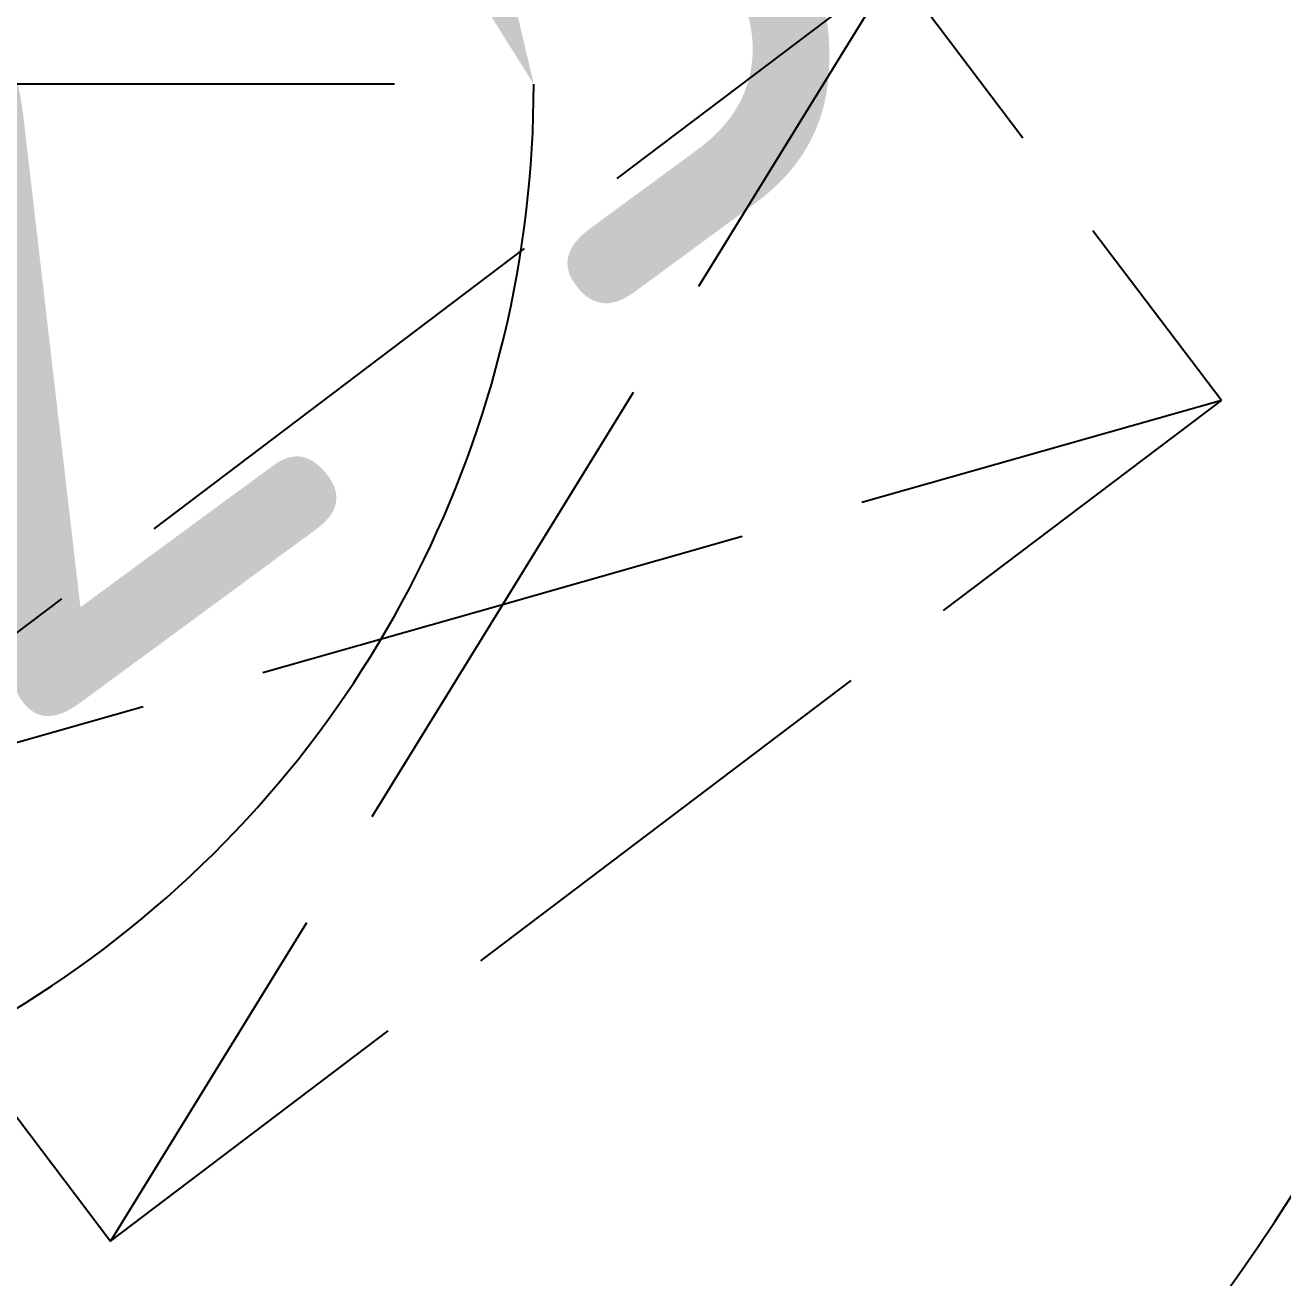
# Model space of a CAD drawing. Header units: inches. Extents: x 0 to 1813292486, y 0 to 3473589894.
# Drawn here: x 600438646 to 600439458, y 3473225982 to 3473226791 of the extents above; entities that cross this region are included whole.
import ezdxf

# ---------------------------------------------------------------- set-up
doc = ezdxf.new("R2010")
doc.units = ezdxf.units.IN
doc.header["$LTSCALE"] = 1000
doc.header["$MEASUREMENT"] = 0
doc.linetypes.add('AX-MALL-WALL-P02-QT$0$DASH', pattern=[0.35, 0.25, -0.1])
for name, color, linetype in [('A-Anno-Note', 241, 'Continuous'), ('AX-MALL-DIM-P02$0$A-Anno-Dims', 3, 'Continuous'), ('AX-MALL-P02-200$0$A-Anno-Note', 241, 'Continuous'), ('AX-MALL-WALL-P02$0$A-Anno-Note', 241, 'Continuous'), ('AX-MALL-WALL-P02-QT$0$A-Curt', 151, 'Continuous'), ('AX-MALL-WALL-P02-QT$0$A-Detl-Patt', 8, 'Continuous'), ('AX-MALL-WALL-P02-QT$0$A-Detl-Thin', 131, 'Continuous'), ('AX-MALL-WALL-P02-QT$0$A-Fixt', 81, 'Continuous')]:
    doc.layers.add(name, color=color, linetype=linetype)
doc.styles.add('AX-MALL-DIM-P02$0$_TCH_DIM_T3', font='gbenor.shx')
doc.dimstyles.new('AX-MALL-DIM-P02$0$_TCH_ARROW&&180', dxfattribs={"dimtxt": 535.5, "dimasz": 540, "dimexe": 450, "dimexo": 450, "dimgap": 137.25, "dimtad": 1, "dimdec": 0, "dimzin": 0, "dimdsep": 46, "dimtxsty": 'AX-MALL-DIM-P02$0$_TCH_DIM_T3', "dimcen": 0.09, "dimclrt": 7, "dimaunit": 1, "dimadec": 3, "dimazin": 2, "dimtfac": 1, "dimtdec": 0, "dimtix": 1, "dimtmove": 2, "dimatfit": 3, "dimfxl": 500, "dimtolj": 1, "dimtzin": 0, "dimarcsym": 0})

# ---------------------------------------------------------------- blocks, each defined once
blk = doc.blocks.new('AX-MALL-WALL-P02-QT$0$JB-AC(O)-Hide')
for p, q in [((-225, 174.9999999999709), (-450, 174.9999999999709)), ((-450, 174.9999999999709), (-450, 37.4999999999709)), ((-450, 174.9999999999709), (-225, 87.4999999999709)), ((150, 174.9999999999709), (-150, 174.9999999999709)), ((450, 174.9999999999709), (225.0000000000582, 174.9999999999709)), ((225.0000000000582, 87.5), (450, 174.9999999999709)), ((450, 37.4999999999709), (450, 174.9999999999709)), ((-150, 58.33333333331393), (0, -2.91038304567337e-11)), ((0, -2.91038304567337e-11), (150, 58.33333333331393)), ((-150, -58.33333333337214), (0, 0)), ((0, 0), (150, -58.33333333337214)), ((-450, -37.5000000000291), (-450, -175.0000000000291)), ((-450, -175.0000000000291), (-225, -87.5000000000291)), ((225.0000000000582, -87.50000000005821), (450, -175.0000000000291)), ((-450, -175.0000000000291), (-225, -175.0000000000291)), ((-150, -175.0000000000291), (150, -175.0000000000291)), ((225.0000000000582, -175.0000000000291), (450, -175.0000000000291))]:
    blk.add_line(p, q)
blk = doc.blocks.new('AX-MALL-WALL-P02-QT$0$tj')
at = {"layer": 'AX-MALL-WALL-P02-QT$0$A-Detl-Patt'}
h = blk.add_hatch(dxfattribs=at)
h.set_pattern_fill('STEEL', color=256, scale=100.0000000000001, angle=50.43183869082386)
h.set_pattern_definition([(75.00000000004839, (-14278.19445574284, 156289.8254051208), (-153.3407249234246, 41.08752340989569), []), (75.00000000004839, (-14317.88195610046, 156358.5661673546), (-153.3407249234246, 41.08752340989569), [])])
edge = h.paths.add_edge_path()
edge.add_line((88101.273016572, 47666.64152574539), (87883.93542659283, 47459.84604215622))
edge.add_line((87883.93542659283, 47459.84604215622), (91571.54751467705, 43584.64122533798))
edge.add_arc((262949.389629302, 558937.705083496), 543101.4133620498, 251.6057364187558, 260.0288666978238)
edge.add_arc((172180.8466627672, -2862.146247219684), 27099.9982179492, 64.7128659603706, 96.9316049602786, ccw=False)
edge.add_arc((262948.9730309481, 558936.3205539446), 543099.9677998082, 261.6155114784545, 271.7251478115656)
edge.add_line((279298.9759148359, 16082.51663446426), (279298.9759315252, 16382.65274763107))
edge.add_arc((262948.9742454757, 558936.3204835369), 542799.9676941936, 261.62020364125146, 271.7261014454634, ccw=False)
edge.add_arc((172180.8456921196, -2862.14609140989), 27400.00151046549, 64.80631838577902, 96.83815911678944)
edge.add_arc((262949.394896181, 558937.7037490648), 542801.4137571028, 251.6136389015772, 260.02417327084333, ccw=False)
edge.add_line((91737.26096642017, 43845.69257831573), (88101.273016572, 47666.64152574539))
blk = doc.blocks.new('AX-MALL-WALL-P02-QT')
at = {"layer": 'AX-MALL-WALL-P02-QT$0$A-Curt'}
for centre, radius, start, end in [((600255588.732926, 3473135108.495114), 1399.999999328109, 232.190861036385, 339.5681613451429), ((600255588.7329258, 3473135108.495115), 1466.666666111202, 232.1908610547763, 339.5681613337012), ((600255588.732926, 3473135108.495114), 1533.333332572604, 232.1908610321259, 339.5681613352862), ((600255588.732926, 3473135108.495114), 1599.999999153017, 232.2033585779849, 339.5681613397196)]:
    blk.add_arc(centre, radius, start, end, dxfattribs=at)
at = {"layer": 'AX-MALL-WALL-P02-QT$0$A-Detl-Thin', "linetype": 'AX-MALL-WALL-P02-QT$0$DASH', "ltscale": 3}
blk.add_lwpolyline([(600256835.0486076, 3473135206.309644), (600255130.1291865, 3473134705.074694, -0.001824084139606576), (600253508.2178177, 3473135968.936413)], format="xyb", dxfattribs=at)
at = {"layer": 'AX-MALL-WALL-P02-QT$0$A-Detl-Thin', "rotation": 339.5681613091762}
blk.add_blockref('AX-MALL-WALL-P02-QT$0$tj', (600144118.6961328, 3473128496.287411), dxfattribs=at)
at = {"layer": 'AX-MALL-WALL-P02-QT$0$A-Fixt', "rotation": 196.6778566536089}
blk.add_blockref('AX-MALL-WALL-P02-QT$0$JB-AC(O)-Hide', (600256084.3277274, 3473134524.365329), dxfattribs=at)
blk = doc.blocks.new('AX-MALL-WALL-P02')
at = {"layer": 'AX-MALL-WALL-P02$0$A-Anno-Note'}
blk.add_blockref('AX-MALL-WALL-P02-QT', (0, 0), dxfattribs=at)
blk = doc.blocks.new('*D554')
at = {"layer": 'AX-MALL-DIM-P02$0$A-Anno-Dims', "color": 0, "lineweight": -2, "transparency": 16777216}
for p, q in [((600256136.2896235, 3473134863.776975), (600255798.9378908, 3473134989.450396)), ((600255189.9642575, 3473134594.574931), (600255410.6561663, 3473134878.995537))]:
    blk.add_line(p, q, dxfattribs=at)
for start, end in [(24.91119325104425, 70.25422526654843), (141.5047969911535, 186.8478290066577), (232.1908610221619, 339.56816123554)]:
    blk.add_arc((600255564.2116026, 3473135076.892826), 700.4847478866577, start, end, dxfattribs=at)
at = {"layer": 'AX-MALL-DIM-P02$0$A-Anno-Dims', "color": 0, "transparency": 16777216}
for points in [[(600256289.4557194, 3473135375.463292), (600256109.5932224, 3473135368.42893), (600256220.6275564, 3473134832.358621)], [(600254947.0409325, 3473135037.716613), (600254790.406843, 3473134949.027483), (600255134.7912805, 3473134523.469779)]]:
    blk.add_solid(points, dxfattribs=at)
at = {"layer": 'AX-MALL-DIM-P02$0$A-Anno-Dims', "color": 7, "transparency": 16777216, "insert": (600255645.0607457, 3473134792.684008), "char_height": 535.5, "attachment_point": 5, "rotation": 15.879511118832376, "style": 'AX-MALL-DIM-P02$0$_TCH_DIM_T3'}
blk.add_mtext('\\A1;107°22\'38"', dxfattribs=at)
blk = doc.blocks.new('AX-MALL-DIM-P02')
at = {"layer": 'AX-MALL-DIM-P02$0$A-Anno-Dims'}
dim = blk.add_angular_dim_3p(base=(600255953.6415704, 3473134494.635853), center=(600255564.2116027, 3473135076.892826), p1=(600254914.0993717, 3473134239.049172), p2=(600256557.9792894, 3473134706.685201), dimstyle='AX-MALL-DIM-P02$0$_TCH_ARROW&&180', override={"dimgap": 0}, dxfattribs=at)
dim.commit()
dim.dimension.update_dxf_attribs({"geometry": '*D554', "text_midpoint": (600255645.0607457, 3473134792.684008), "dimtype": 133, "text_rotation": 15.87951111883237})
blk = doc.blocks.new('AX-MALL-P02-200')
at = {"layer": 'AX-MALL-P02-200$0$A-Anno-Note'}
blk.add_blockref('AX-MALL-WALL-P02', (0, 0), dxfattribs=at)
blk.add_blockref('AX-MALL-DIM-P02', (0, 0), dxfattribs=at)

msp = doc.modelspace()

# ---------------------------------------------------------------- block references
at = {"layer": 'A-Anno-Note', "rotation": 20.43183869077545}
msp.add_blockref('AX-MALL-P02-200', (1250392458.527329, 9048125.682563305), dxfattribs=at)

doc.saveas('drawing.dxf')
